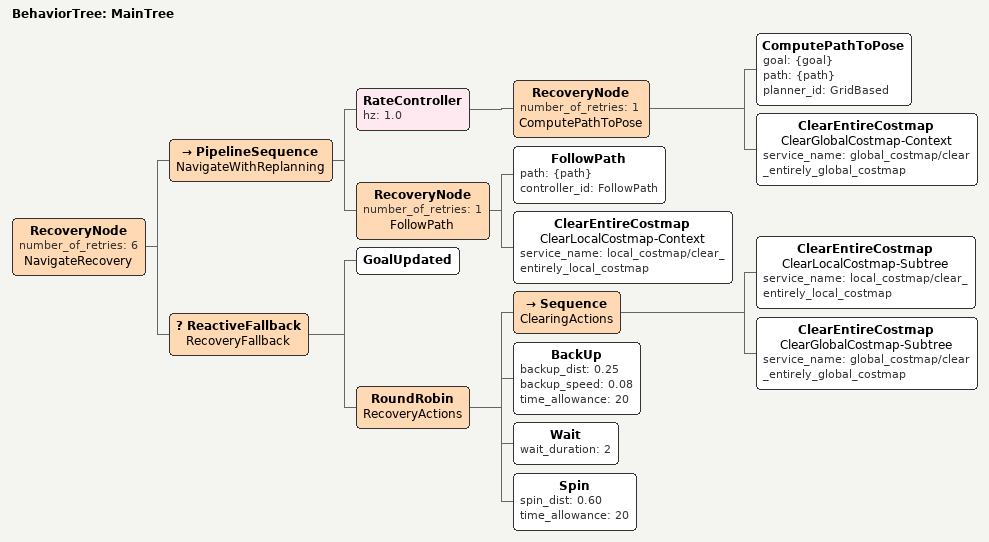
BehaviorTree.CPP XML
<!-- Replan at 1 Hz. Recovery clears first, then backs away before any in-place spin. -->
<root main_tree_to_execute="MainTree">
  <BehaviorTree ID="MainTree">
    <RecoveryNode number_of_retries="6" name="NavigateRecovery">
      <PipelineSequence name="NavigateWithReplanning">
        <RateController hz="1.0">
          <RecoveryNode number_of_retries="1" name="ComputePathToPose">
            <ComputePathToPose goal="{goal}" path="{path}" planner_id="GridBased"/>
            <ClearEntireCostmap name="ClearGlobalCostmap-Context" service_name="global_costmap/clear_entirely_global_costmap"/>
          </RecoveryNode>
        </RateController>
        <RecoveryNode number_of_retries="1" name="FollowPath">
          <FollowPath path="{path}" controller_id="FollowPath"/>
          <ClearEntireCostmap name="ClearLocalCostmap-Context" service_name="local_costmap/clear_entirely_local_costmap"/>
        </RecoveryNode>
      </PipelineSequence>
      <ReactiveFallback name="RecoveryFallback">
        <GoalUpdated/>
        <RoundRobin name="RecoveryActions">
          <Sequence name="ClearingActions">
            <ClearEntireCostmap name="ClearLocalCostmap-Subtree" service_name="local_costmap/clear_entirely_local_costmap"/>
            <ClearEntireCostmap name="ClearGlobalCostmap-Subtree" service_name="global_costmap/clear_entirely_global_costmap"/>
          </Sequence>
          <BackUp backup_dist="0.25" backup_speed="0.08" time_allowance="20"/>
          <Wait wait_duration="2"/>
          <Spin spin_dist="0.60" time_allowance="20"/>
        </RoundRobin>
      </ReactiveFallback>
    </RecoveryNode>
  </BehaviorTree>
</root>
